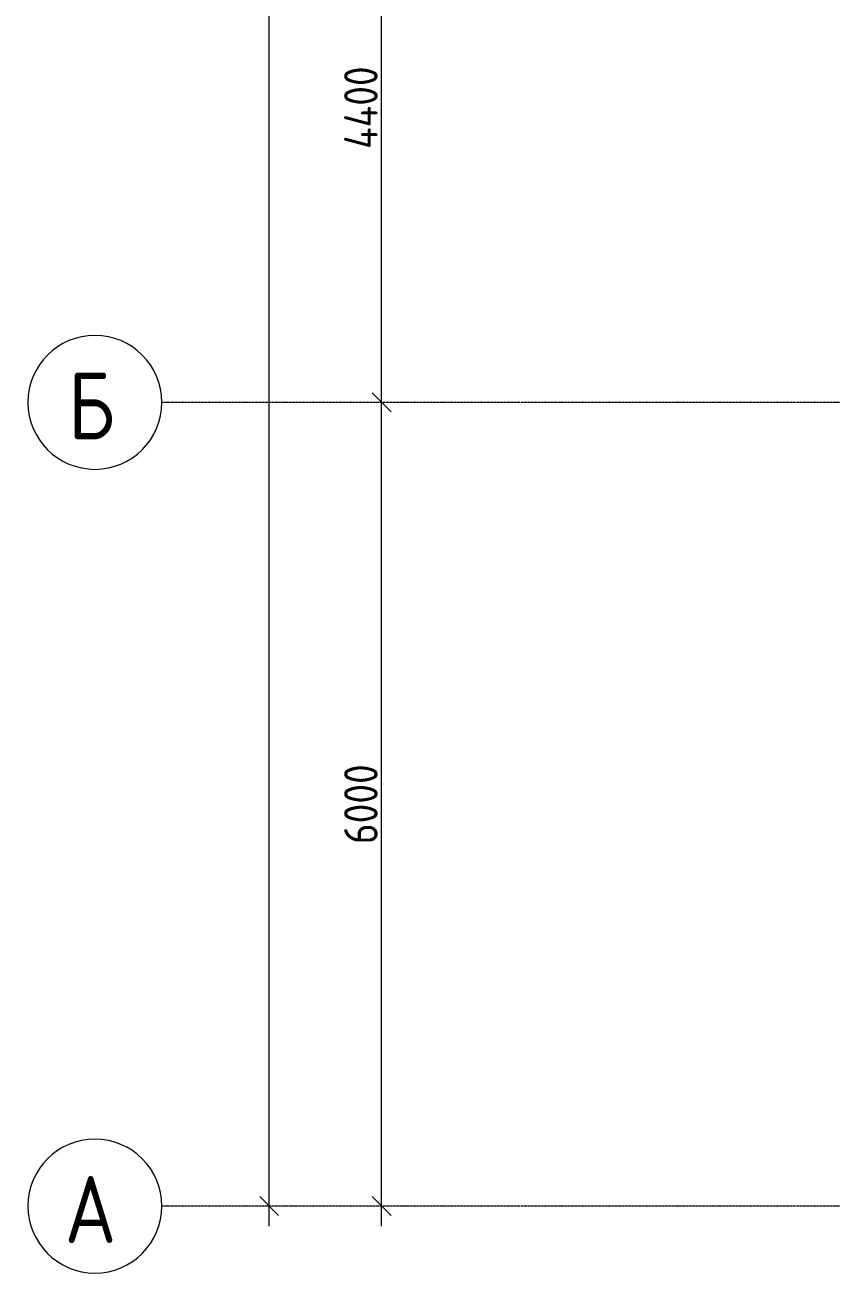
# Model space of a CAD drawing. Header units: millimetres. Extents: x -56773 to 221258, y -262288 to 26541.
# Drawn here: x -26262 to -20244, y -7495 to 1822 of the extents above; entities that cross this region are included whole.
import ezdxf

# ---------------------------------------------------------------- set-up
doc = ezdxf.new("R2010")
doc.units = ezdxf.units.MM
doc.linetypes.add('ADSK_Линия сетки', pattern=[25, 20, -2.5, 0, -2.5])
doc.layers.add('Оси', color=7, linetype='Continuous', lineweight=9)
doc.layers.add('Размеры', color=7, linetype='Continuous', lineweight=9)
doc.styles.add('GOST Common', font='', dxfattribs={"width": 0.9, "height": 500})
doc.styles.add('GOST Common_2', font='', dxfattribs={"width": 0.9, "height": 250})
doc.styles.get('GOST Common').set_extended_font_data('GOST Common')
doc.styles.get('GOST Common_2').set_extended_font_data('GOST Common')
doc.dimstyles.new('ADSK_Основной_2_5_мм', dxfattribs={"dimscale": 304.8, "dimtxt": 251.428749, "dimasz": 0.463911, "dimexe": 0.492126, "dimexo": 0.984252, "dimgap": 0.098425, "dimtad": 1, "dimrnd": 0.01, "dimdsep": 46, "dimtxsty": 'GOST Common_2', "dimblk1": 'OBLIQUE', "dimblk2": 'OBLIQUE', "dimsah": 1, "dimcen": 0.09, "dimdle": 0.492126, "dimazin": 2, "dimtfac": 1, "dimtdec": 4, "dimtix": 1, "dimtmove": 0, "dimatfit": 3, "dimfxl": 1, "dimtvp": 1, "dimtolj": 1, "dimtzin": 0, "dimlwd": 20, "dimlwe": 20, "dimarcsym": 2})

# ---------------------------------------------------------------- blocks, each defined once
blk = doc.blocks.new('Ось сетки - Круг_Ø10 мм-8259-Кладочный план подвала')
at = {"layer": 'Оси', "lineweight": 20}
for start, end in [(360, 180), (180, 360)]:
    blk.add_arc((0, 0), 5, start, end, dxfattribs=at)
blk = doc.blocks.new('_Oblique')
at = {"color": 0, "linetype": 'ByBlock', "lineweight": -2}
blk.add_line((-0.5, -0.5), (0.5, 0.5), dxfattribs=at)
blk = doc.blocks.new('DIMBLOCK18-Кладочный план подвала')
at = {"layer": 'Defpoints', "color": 0, "lineweight": 25, "transparency": 16777216}
for p in [(-23699.3, -995), (-23599.3, -995), (-23699.3, -6995)]:
    blk.add_point(p, dxfattribs=at)
at = {"layer": 'Размеры', "color": 0, "lineweight": 20, "transparency": 16777216}
for p, q in [((-23599.3, -7145), (-23599.3, -845)), ((-23399.3, -995), (-23449.3, -995)), ((-23399.3, -6995), (-23449.3, -6995))]:
    blk.add_line(p, q, dxfattribs=at)
at = {"layer": 'Размеры', "color": 0, "lineweight": 20, "transparency": 16777216, "xscale": 141.4, "yscale": 141.4, "zscale": 141.4}
for p, rotation in [((-23599.3, -995), 90), ((-23599.3, -6995), 270)]:
    blk.add_blockref('_Oblique', p, dxfattribs=dict(at, rotation=rotation))
at = {"layer": 'Размеры', "color": 0, "lineweight": 9, "transparency": 16777216, "insert": (-23754.3, -3995), "char_height": 250, "width": 756.843, "attachment_point": 5, "rotation": 90, "style": 'GOST Common_2'}
blk.add_mtext('\\A1;6000', dxfattribs=at)
blk = doc.blocks.new('DIMBLOCK19-Кладочный план подвала')
at = {"layer": 'Defpoints', "color": 0, "lineweight": 25, "transparency": 16777216}
for p in [(-23699.3, 3405), (-23599.3, 3405), (-23699.3, -995)]:
    blk.add_point(p, dxfattribs=at)
at = {"layer": 'Размеры', "color": 0, "lineweight": 20, "transparency": 16777216}
for p, q in [((-23599.3, -1145), (-23599.3, 3555)), ((-23399.3, 3405), (-23449.3, 3405)), ((-23399.3, -995), (-23449.3, -995))]:
    blk.add_line(p, q, dxfattribs=at)
at = {"layer": 'Размеры', "color": 0, "lineweight": 20, "transparency": 16777216, "xscale": 141.4, "yscale": 141.4, "zscale": 141.4}
for p, rotation in [((-23599.3, 3405), 90), ((-23599.3, -995), 270)]:
    blk.add_blockref('_Oblique', p, dxfattribs=dict(at, rotation=rotation))
at = {"layer": 'Размеры', "color": 0, "lineweight": 9, "transparency": 16777216, "insert": (-23754.3, 1205), "char_height": 250, "width": 807.981, "attachment_point": 5, "rotation": 90, "style": 'GOST Common_2'}
blk.add_mtext('\\A1;4400', dxfattribs=at)
blk = doc.blocks.new('DIMBLOCK24-Кладочный план подвала')
at = {"layer": 'Defpoints', "color": 0, "lineweight": 25, "transparency": 16777216}
for p in [(-24539.3, 23805), (-24439.3, 23805), (-24539.3, -6995)]:
    blk.add_point(p, dxfattribs=at)
at = {"layer": 'Размеры', "color": 0, "lineweight": 20, "transparency": 16777216}
for p, q in [((-24439.3, -7145), (-24439.3, 23955)), ((-24239.3, 23805), (-24289.3, 23805)), ((-24239.3, -6995), (-24289.3, -6995))]:
    blk.add_line(p, q, dxfattribs=at)
at = {"layer": 'Размеры', "color": 0, "lineweight": 20, "transparency": 16777216, "xscale": 141.4, "yscale": 141.4, "zscale": 141.4}
for p, rotation in [((-24439.3, 23805), 90), ((-24439.3, -6995), 270)]:
    blk.add_blockref('_Oblique', p, dxfattribs=dict(at, rotation=rotation))
at = {"layer": 'Размеры', "color": 0, "lineweight": 9, "transparency": 16777216, "insert": (-24594.3, 8405), "char_height": 250, "width": 946.054, "attachment_point": 5, "rotation": 90, "style": 'GOST Common_2'}
blk.add_mtext('\\A1;30800', dxfattribs=at)

msp = doc.modelspace()

# ---------------------------------------------------------------- linework, layer by layer
at = {"layer": 'Оси', "linetype": 'ADSK_Линия сетки', "lineweight": 5}
for p, q in [((62221.372, -995.031), (-25240.0967, -995.031)), ((62221.372, -6995.031), (-25240.0967, -6995.031))]:
    msp.add_line(p, q, dxfattribs=at)

# ---------------------------------------------------------------- block references
at = {"layer": 'Оси', "lineweight": 20, "xscale": 99.99999999999993, "yscale": 99.99999999999993, "zscale": 99.99999999999993, "rotation": 89.9999999999998}
for p in [(-25740.0967, -995.031), (-25740.0967, -6995.031)]:
    msp.add_blockref('Ось сетки - Круг_Ø10 мм-8259-Кладочный план подвала', p, dxfattribs=at)

# ---------------------------------------------------------------- texts
at = {"layer": 'Оси', "char_height": 500, "attachment_point": 1, "style": 'GOST Common'}
for s, insert, width in [('\\fGOST Common|b0|i0|c204|p34|;\\W.9;Б', (-25942.2238, -770.4721), 440.126437), ('\\fGOST Common|b0|i0|c204|p34|;\\W.9;А', (-25966.0738, -6770.4721), 497.847937)]:
    msp.add_mtext(s, dxfattribs=dict(at, insert=insert, width=width))

# ---------------------------------------------------------------- dimensions: what is measured, and where the dimension line sits
at = {"layer": 'Размеры', "lineweight": 9}
for base, p1, p2, override, picture, middle in [((-24439.3228, 23804.969), (-24539.3077, -6995.031), (-24539.3077, 23804.969), {"dimpost": '<>', "dimfxl": 30800}, 'DIMBLOCK24-Кладочный план подвала', (-24594.3228, 8404.969)), ((-23599.3228, 3404.969), (-23699.3077, -995.031), (-23699.3077, 3404.969), {"dimpost": '<>', "dimfxl": 4400}, 'DIMBLOCK19-Кладочный план подвала', (-23754.3228, 1204.969)), ((-23599.3228, -995.031), (-23699.3077, -6995.031), (-23699.3077, -995.031), {"dimpost": '<>', "dimfxl": 6000}, 'DIMBLOCK18-Кладочный план подвала', (-23754.3228, -3995.031))]:
    dim = msp.add_linear_dim(base=base, p1=p1, p2=p2, angle=90, dimstyle='ADSK_Основной_2_5_мм', override=override, dxfattribs=at)
    dim.commit()
    dim.dimension.update_dxf_attribs({"geometry": picture, "text_midpoint": middle})

doc.saveas('drawing.dxf')
